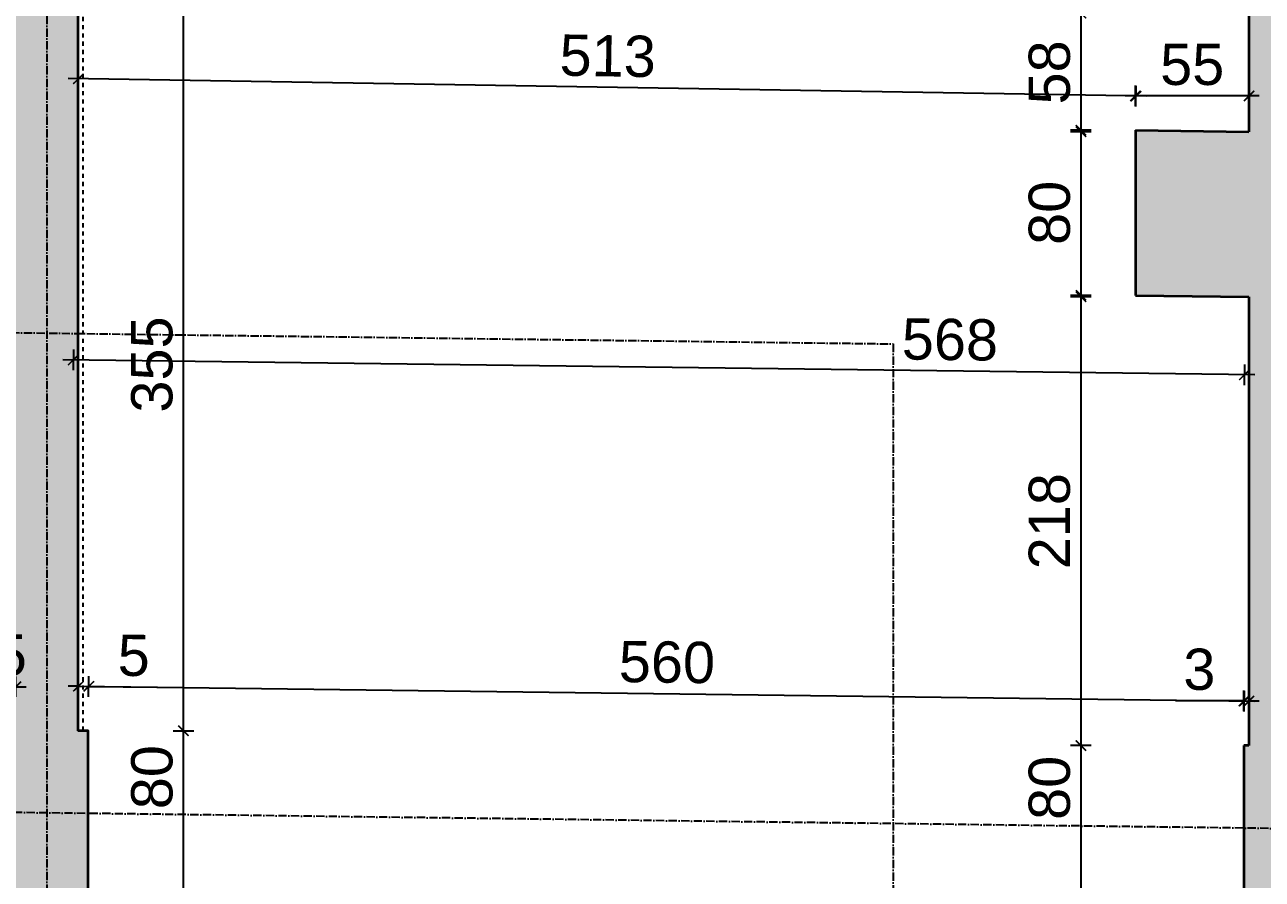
# Model space of a CAD drawing. Header units: inches. Extents: x -72385 to 39588, y -6525 to 66685.
# Drawn here: x -41736 to -41136, y 15743 to 16157 of the extents above; entities that cross this region are included whole.
import ezdxf

# ---------------------------------------------------------------- set-up
doc = ezdxf.new("R2010")
doc.units = ezdxf.units.IN
doc.header["$MEASUREMENT"] = 0
doc.linetypes.add('DashDot', pattern=[0.6, 0.4, -0.1, 0, -0.1])
doc.linetypes.add('Hidden', pattern=[0.4, 0.2, -0.2])
for name, color, linetype, lineweight in [('Линия на разрез', 252, 'DashDot', 25), ('Надписи коти вътрешни', 252, 'Continuous', 25), ('Оси', 252, 'DashDot', 25), ('Пунктир', 253, 'Hidden', 25), ('Разрезни линии', 7, 'Continuous', 35), ('Щрих стени', 254, 'Continuous', 25)]:
    doc.layers.add(name, color=color, linetype=linetype, lineweight=lineweight)
doc.styles.get("Standard").update_dxf_attribs({"font": 'arial.ttf'})
doc.dimstyles.new('Annotative', dxfattribs={"dimscale": 0, "dimtxt": 20, "dimasz": 5, "dimexe": 5, "dimexo": 5, "dimgap": 5, "dimtad": 1, "dimdec": 0, "dimzin": 0, "dimdsep": 46, "dimtxsty": 'Standard', "dimblk": 'ARCHTICK', "dimcen": 5, "dimdle": 5, "dimadec": 0, "dimazin": 0, "dimtfac": 1, "dimtdec": 0, "dimtofl": 0, "dimtmove": 0, "dimatfit": 3, "dimldrblk": 'ARCHTICK', "dimfxl": 5, "dimfxlon": 1, "dimtolj": 1, "dimtzin": 0, "dimarcsym": 1})

# ---------------------------------------------------------------- blocks, each defined once
blk = doc.blocks.new('_ArchTick')
at = {"color": 0, "linetype": 'ByBlock', "const_width": 0.15}
blk.add_lwpolyline([(-0.5, -0.5), (0.5, 0.5)], dxfattribs=at)
blk = doc.blocks.new('*D1084')
at = {"layer": 'Defpoints', "color": 0, "ltscale": 50, "transparency": 16777216}
for p in [(-41197.34, 16122.51), (-41197.34, 16105.85), (-41142.34, 16105.15)]:
    blk.add_point(p, dxfattribs=at)
at = {"layer": 'Надписи коти вътрешни', "color": 0, "lineweight": -2, "ltscale": 50, "transparency": 16777216}
for p, q in [((-41197.34, 16117.51), (-41197.34, 16127.51)), ((-41142.34, 16117.51), (-41142.34, 16127.51)), ((-41137.34, 16122.51), (-41202.34, 16122.51))]:
    blk.add_line(p, q, dxfattribs=at)
at = {"layer": 'Надписи коти вътрешни', "color": 0, "lineweight": -2, "ltscale": 50, "transparency": 16777216, "xscale": 5, "yscale": 5, "zscale": 5, "rotation": 180}
blk.add_blockref('_ArchTick', (-41197.34, 16122.51), dxfattribs=at)
at = {"layer": 'Надписи коти вътрешни', "color": 0, "lineweight": -2, "ltscale": 50, "transparency": 16777216, "xscale": 5, "yscale": 5, "zscale": 5}
blk.add_blockref('_ArchTick', (-41142.34, 16122.51), dxfattribs=at)
at = {"layer": 'Надписи коти вътрешни', "color": 0, "ltscale": 50, "transparency": 16777216, "insert": (-41169.84, 16137.68), "char_height": 20, "attachment_point": 5}
blk.add_mtext('\\A1;55', dxfattribs=at)
blk = doc.blocks.new('*D1085')
at = {"layer": 'Defpoints', "color": 0, "ltscale": 50, "transparency": 16777216}
for p in [(-41709.57, 16130.82), (-41709.84, 16114.24), (-41197.34, 16105.85)]:
    blk.add_point(p, dxfattribs=at)
at = {"layer": 'Надписи коти вътрешни', "color": 0, "lineweight": -2, "ltscale": 50, "transparency": 16777216}
for p, q in [((-41709.65, 16125.82), (-41709.48, 16135.82)), ((-41192.07, 16122.35), (-41714.57, 16130.9)), ((-41197.15, 16117.43), (-41196.98, 16127.43))]:
    blk.add_line(p, q, dxfattribs=at)
at = {"layer": 'Надписи коти вътрешни', "color": 0, "lineweight": -2, "ltscale": 50, "transparency": 16777216, "xscale": 5, "yscale": 5, "zscale": 5}
for p, rotation in [((-41709.57, 16130.82), 179.0620741530275), ((-41197.07, 16122.43), 359.0620741530275)]:
    blk.add_blockref('_ArchTick', p, dxfattribs=dict(at, rotation=rotation))
at = {"layer": 'Надписи коти вътрешни', "color": 0, "ltscale": 50, "transparency": 16777216, "insert": (-41453.07, 16141.84), "char_height": 20, "attachment_point": 5, "rotation": 359.06207}
blk.add_mtext('\\A1;513', dxfattribs=at)
blk = doc.blocks.new('*D8235')
at = {"layer": 'Defpoints', "color": 0, "ltscale": 50, "transparency": 16777216}
for p in [(-41709.84, 16169.88), (-41142.34, 16162.66), (-41712.07, 15994.54)]:
    blk.add_point(p, dxfattribs=at)
at = {"layer": 'Надписи коти вътрешни', "color": 0, "lineweight": -2, "ltscale": 50, "transparency": 16777216}
for p, q in [((-41712.01, 15999.54), (-41712.13, 15989.55)), ((-41139.57, 15987.26), (-41717.07, 15994.61)), ((-41144.51, 15992.32), (-41144.63, 15982.32))]:
    blk.add_line(p, q, dxfattribs=at)
at = {"layer": 'Надписи коти вътрешни', "color": 0, "lineweight": -2, "ltscale": 50, "transparency": 16777216, "xscale": 5, "yscale": 5, "zscale": 5}
for p, rotation in [((-41712.07, 15994.54), 179.2706286525471), ((-41144.57, 15987.32), 359.2706286525471)]:
    blk.add_blockref('_ArchTick', p, dxfattribs=dict(at, rotation=rotation))
at = {"layer": 'Надписи коти вътрешни', "color": 0, "ltscale": 50, "transparency": 16777216, "insert": (-41287.22, 16004.35), "char_height": 20, "attachment_point": 5, "rotation": 359.27063}
blk.add_mtext('\\A1;568', dxfattribs=at)
blk = doc.blocks.new('*D1086')
at = {"layer": 'Defpoints', "color": 0, "ltscale": 50, "transparency": 16777216}
for p in [(-41142.34, 16162.66), (-41223.75, 16105.15), (-41142.34, 16105.15)]:
    blk.add_point(p, dxfattribs=at)
at = {"layer": 'Надписи коти вътрешни', "color": 0, "lineweight": -2, "ltscale": 50, "transparency": 16777216}
for p, q in [((-41223.75, 16167.66), (-41223.75, 16100.15)), ((-41218.75, 16162.66), (-41228.75, 16162.66)), ((-41218.75, 16105.15), (-41228.75, 16105.15))]:
    blk.add_line(p, q, dxfattribs=at)
at = {"layer": 'Надписи коти вътрешни', "color": 0, "lineweight": -2, "ltscale": 50, "transparency": 16777216, "xscale": 5, "yscale": 5, "zscale": 5}
for p, rotation in [((-41223.75, 16162.66), 90), ((-41223.75, 16105.15), 270)]:
    blk.add_blockref('_ArchTick', p, dxfattribs=dict(at, rotation=rotation))
at = {"layer": 'Надписи коти вътрешни', "color": 0, "ltscale": 50, "transparency": 16777216, "insert": (-41238.96, 16133.91), "char_height": 20, "attachment_point": 5, "rotation": 90}
blk.add_mtext('\\A1;58', dxfattribs=at)
blk = doc.blocks.new('*D1087')
at = {"layer": 'Defpoints', "color": 0, "ltscale": 50, "transparency": 16777216}
for p in [(-41197.34, 16105.85), (-41223.75, 16025.85), (-41197.34, 16025.85)]:
    blk.add_point(p, dxfattribs=at)
at = {"layer": 'Надписи коти вътрешни', "color": 0, "lineweight": -2, "ltscale": 50, "transparency": 16777216}
for p, q in [((-41223.75, 16110.85), (-41223.75, 16020.85)), ((-41218.75, 16105.85), (-41228.75, 16105.85)), ((-41218.75, 16025.85), (-41228.75, 16025.85))]:
    blk.add_line(p, q, dxfattribs=at)
at = {"layer": 'Надписи коти вътрешни', "color": 0, "lineweight": -2, "ltscale": 50, "transparency": 16777216, "xscale": 5, "yscale": 5, "zscale": 5}
for p, rotation in [((-41223.75, 16105.85), 90), ((-41223.75, 16025.85), 270)]:
    blk.add_blockref('_ArchTick', p, dxfattribs=dict(at, rotation=rotation))
at = {"layer": 'Надписи коти вътрешни', "color": 0, "ltscale": 50, "transparency": 16777216, "insert": (-41238.96, 16065.85), "char_height": 20, "attachment_point": 5, "rotation": 90}
blk.add_mtext('\\A1;80', dxfattribs=at)
blk = doc.blocks.new('*D1088')
at = {"layer": 'Defpoints', "color": 0, "ltscale": 50, "transparency": 16777216}
for p in [(-41142.34, 16025.15), (-41223.75, 15807.63), (-41142.34, 15807.63)]:
    blk.add_point(p, dxfattribs=at)
at = {"layer": 'Надписи коти вътрешни', "color": 0, "lineweight": -2, "ltscale": 50, "transparency": 16777216}
for p, q in [((-41223.75, 16030.15), (-41223.75, 15802.63)), ((-41218.75, 16025.15), (-41228.75, 16025.15)), ((-41218.75, 15807.63), (-41228.75, 15807.63))]:
    blk.add_line(p, q, dxfattribs=at)
at = {"layer": 'Надписи коти вътрешни', "color": 0, "lineweight": -2, "ltscale": 50, "transparency": 16777216, "xscale": 5, "yscale": 5, "zscale": 5}
for p, rotation in [((-41223.75, 16025.15), 90), ((-41223.75, 15807.63), 270)]:
    blk.add_blockref('_ArchTick', p, dxfattribs=dict(at, rotation=rotation))
at = {"layer": 'Надписи коти вътрешни', "color": 0, "ltscale": 50, "transparency": 16777216, "insert": (-41238.96, 15916.39), "char_height": 20, "attachment_point": 5, "rotation": 90}
blk.add_mtext('\\A1;218', dxfattribs=at)
blk = doc.blocks.new('*D8234')
at = {"layer": 'Defpoints', "color": 0, "ltscale": 50, "transparency": 16777216}
for p in [(-41144.84, 15807.66), (-41223.75, 15727.65), (-41144.84, 15727.65)]:
    blk.add_point(p, dxfattribs=at)
at = {"layer": 'Надписи коти вътрешни', "color": 0, "lineweight": -2, "ltscale": 50, "transparency": 16777216}
for p, q in [((-41218.75, 15807.66), (-41228.75, 15807.66)), ((-41223.75, 15812.66), (-41223.75, 15722.65)), ((-41218.75, 15727.65), (-41228.75, 15727.65))]:
    blk.add_line(p, q, dxfattribs=at)
at = {"layer": 'Надписи коти вътрешни', "color": 0, "lineweight": -2, "ltscale": 50, "transparency": 16777216, "xscale": 5, "yscale": 5, "zscale": 5}
for p, rotation in [((-41223.75, 15807.66), 90), ((-41223.75, 15727.65), 270)]:
    blk.add_blockref('_ArchTick', p, dxfattribs=dict(at, rotation=rotation))
at = {"layer": 'Надписи коти вътрешни', "color": 0, "ltscale": 50, "transparency": 16777216, "insert": (-41238.96, 15787.15), "char_height": 20, "attachment_point": 5, "rotation": 90}
blk.add_mtext('\\A1;80', dxfattribs=at)
blk = doc.blocks.new('*D8233')
at = {"layer": 'Defpoints', "color": 0, "ltscale": 50, "transparency": 16777216}
for p in [(-41704.84, 15814.79), (-41658.67, 15814.79), (-41704.84, 15734.78)]:
    blk.add_point(p, dxfattribs=at)
at = {"layer": 'Надписи коти вътрешни', "color": 0, "lineweight": -2, "ltscale": 50, "transparency": 16777216}
for p, q in [((-41658.67, 15729.78), (-41658.67, 15819.79)), ((-41663.67, 15814.79), (-41653.67, 15814.79)), ((-41663.67, 15734.78), (-41653.67, 15734.78))]:
    blk.add_line(p, q, dxfattribs=at)
at = {"layer": 'Надписи коти вътрешни', "color": 0, "lineweight": -2, "ltscale": 50, "transparency": 16777216, "xscale": 5, "yscale": 5, "zscale": 5}
for p, rotation in [((-41658.67, 15814.79), 90), ((-41658.67, 15734.78), 270)]:
    blk.add_blockref('_ArchTick', p, dxfattribs=dict(at, rotation=rotation))
at = {"layer": 'Надписи коти вътрешни', "color": 0, "ltscale": 50, "transparency": 16777216, "insert": (-41673.88, 15792.33), "char_height": 20, "attachment_point": 5, "rotation": 90}
blk.add_mtext('\\A1;80', dxfattribs=at)
blk = doc.blocks.new('*D1094')
at = {"layer": 'Defpoints', "color": 0, "ltscale": 50, "transparency": 16777216}
for p in [(-41707.34, 16169.85), (-41658.67, 16169.85), (-41707.34, 15814.82)]:
    blk.add_point(p, dxfattribs=at)
at = {"layer": 'Надписи коти вътрешни', "color": 0, "lineweight": -2, "ltscale": 50, "transparency": 16777216}
for p, q in [((-41658.67, 15809.82), (-41658.67, 16174.85)), ((-41663.67, 16169.85), (-41653.67, 16169.85)), ((-41663.67, 15814.82), (-41653.67, 15814.82))]:
    blk.add_line(p, q, dxfattribs=at)
at = {"layer": 'Надписи коти вътрешни', "color": 0, "lineweight": -2, "ltscale": 50, "transparency": 16777216, "xscale": 5, "yscale": 5, "zscale": 5}
for p, rotation in [((-41658.67, 16169.85), 90), ((-41658.67, 15814.82), 270)]:
    blk.add_blockref('_ArchTick', p, dxfattribs=dict(at, rotation=rotation))
at = {"layer": 'Надписи коти вътрешни', "color": 0, "ltscale": 50, "transparency": 16777216, "insert": (-41673.89, 15992.34), "char_height": 20, "attachment_point": 5, "rotation": 90}
blk.add_mtext('\\A1;355', dxfattribs=at)
blk = doc.blocks.new('*D1587')
at = {"layer": 'Defpoints', "color": 0, "ltscale": 50, "transparency": 16777216}
for p in [(-41744.84, 15836.19), (-41744.84, 15815.3), (-41739.84, 15815.24)]:
    blk.add_point(p, dxfattribs=at)
at = {"layer": 'Надписи коти вътрешни', "color": 0, "lineweight": -2, "ltscale": 50, "transparency": 16777216}
for p, q in [((-41744.84, 15831.19), (-41744.84, 15841.19)), ((-41739.84, 15831.19), (-41739.84, 15841.19)), ((-41744.84, 15836.19), (-41749.84, 15836.19)), ((-41739.84, 15836.19), (-41734.84, 15836.19))]:
    blk.add_line(p, q, dxfattribs=at)
at = {"layer": 'Надписи коти вътрешни', "color": 0, "lineweight": -2, "ltscale": 50, "transparency": 16777216, "xscale": 5, "yscale": 5, "zscale": 5}
blk.add_blockref('_ArchTick', (-41744.84, 15836.19), dxfattribs=at)
at = {"layer": 'Надписи коти вътрешни', "color": 0, "lineweight": -2, "ltscale": 50, "transparency": 16777216, "xscale": 5, "yscale": 5, "zscale": 5, "rotation": 180}
blk.add_blockref('_ArchTick', (-41739.84, 15836.19), dxfattribs=at)
at = {"layer": 'Надписи коти вътрешни', "color": 0, "ltscale": 50, "transparency": 16777216, "insert": (-41742.34, 15851.36), "char_height": 20, "attachment_point": 5}
blk.add_mtext('\\A1;5', dxfattribs=at)
blk = doc.blocks.new('*D1588')
at = {"layer": 'Defpoints', "color": 0, "ltscale": 50, "transparency": 16777216}
for p in [(-41704.56, 15836.35), (-41709.84, 15814.85), (-41704.84, 15814.79)]:
    blk.add_point(p, dxfattribs=at)
at = {"layer": 'Надписи коти вътрешни', "color": 0, "lineweight": -2, "ltscale": 50, "transparency": 16777216}
for p, q in [((-41709.63, 15831.41), (-41709.5, 15841.41)), ((-41704.63, 15831.35), (-41704.5, 15841.35)), ((-41709.56, 15836.41), (-41714.56, 15836.47)), ((-41704.56, 15836.35), (-41671.31, 15835.92))]:
    blk.add_line(p, q, dxfattribs=at)
at = {"layer": 'Надписи коти вътрешни', "color": 0, "lineweight": -2, "ltscale": 50, "transparency": 16777216, "xscale": 5, "yscale": 5, "zscale": 5}
for p, rotation in [((-41709.56, 15836.41), 359.2706286525462), ((-41704.56, 15836.35), 179.2706286525463)]:
    blk.add_blockref('_ArchTick', p, dxfattribs=dict(at, rotation=rotation))
at = {"layer": 'Надписи коти вътрешни', "color": 0, "ltscale": 50, "transparency": 16777216, "insert": (-41682.74, 15851.24), "char_height": 20, "attachment_point": 5, "rotation": 359.27063}
blk.add_mtext('\\A1;5', dxfattribs=at)
blk = doc.blocks.new('*D1589')
at = {"layer": 'Defpoints', "color": 0, "ltscale": 50, "transparency": 16777216}
for p in [(-41144.56, 15829.22), (-41704.84, 15814.79), (-41144.84, 15807.66)]:
    blk.add_point(p, dxfattribs=at)
at = {"layer": 'Надписи коти вътрешни', "color": 0, "lineweight": -2, "ltscale": 50, "transparency": 16777216}
for p, q in [((-41704.63, 15831.35), (-41704.5, 15841.35)), ((-41709.56, 15836.41), (-41139.56, 15829.15)), ((-41144.63, 15824.22), (-41144.5, 15834.22))]:
    blk.add_line(p, q, dxfattribs=at)
at = {"layer": 'Надписи коти вътрешни', "color": 0, "lineweight": -2, "ltscale": 50, "transparency": 16777216, "xscale": 5, "yscale": 5, "zscale": 5}
for p, rotation in [((-41704.56, 15836.35), 179.2706286525471), ((-41144.56, 15829.22), 359.2706286525471)]:
    blk.add_blockref('_ArchTick', p, dxfattribs=dict(at, rotation=rotation))
at = {"layer": 'Надписи коти вътрешни', "color": 0, "ltscale": 50, "transparency": 16777216, "insert": (-41424.37, 15847.99), "char_height": 20, "attachment_point": 5, "rotation": 359.27063}
blk.add_mtext('\\A1;560', dxfattribs=at)
blk = doc.blocks.new('*D1590')
at = {"layer": 'Defpoints', "color": 0, "ltscale": 50, "transparency": 16777216}
for p in [(-41144.84, 15829.27), (-41144.84, 15807.66), (-41142.34, 15807.63)]:
    blk.add_point(p, dxfattribs=at)
at = {"layer": 'Надписи коти вътрешни', "color": 0, "lineweight": -2, "ltscale": 50, "transparency": 16777216}
for p, q in [((-41144.84, 15824.27), (-41144.84, 15834.27)), ((-41142.34, 15824.27), (-41142.34, 15834.27)), ((-41144.84, 15829.27), (-41177.93, 15829.27)), ((-41142.34, 15829.27), (-41137.34, 15829.27))]:
    blk.add_line(p, q, dxfattribs=at)
at = {"layer": 'Надписи коти вътрешни', "color": 0, "lineweight": -2, "ltscale": 50, "transparency": 16777216, "xscale": 5, "yscale": 5, "zscale": 5}
blk.add_blockref('_ArchTick', (-41144.84, 15829.27), dxfattribs=at)
at = {"layer": 'Надписи коти вътрешни', "color": 0, "lineweight": -2, "ltscale": 50, "transparency": 16777216, "xscale": 5, "yscale": 5, "zscale": 5, "rotation": 180}
blk.add_blockref('_ArchTick', (-41142.34, 15829.27), dxfattribs=at)
at = {"layer": 'Надписи коти вътрешни', "color": 0, "ltscale": 50, "transparency": 16777216, "insert": (-41166.39, 15844.49), "char_height": 20, "attachment_point": 5}
blk.add_mtext('\\A1;3', dxfattribs=at)

msp = doc.modelspace()

# ---------------------------------------------------------------- hatches: boundary and pattern name
at = {"layer": 'Щрих стени', "ltscale": 10}
h = msp.add_hatch(color=256, dxfattribs=at)
h.dxf.hatch_style = 1
h.paths.add_polyline_path([(-41112.34, 16207.28), (-41142.34, 16207.66), (-41142.34, 16192.66), (-42089.84, 16204.72), (-42089.84, 16174.72), (-41739.84, 16170.26), (-41739.84, 15815.24), (-41744.84, 15815.3), (-41744.84, 15770.3), (-41769.84, 15770.61), (-41769.84, 15735.61), (-41744.84, 15735.29), (-41739.84, 15735.23), (-41739.84, 15227.69), (-41742.34, 15227.72), (-41742.34, 15157.71), (-41707.34, 15157.27), (-41707.34, 15227.27), (-41709.84, 15227.31), (-41709.84, 15734.85), (-41704.84, 15734.78), (-41704.84, 15814.79), (-41709.84, 15814.85), (-41709.84, 16169.88), (-41142.34, 16162.66), (-41142.34, 16105.15), (-41197.34, 16105.85), (-41197.34, 16025.85), (-41142.34, 16025.15), (-41142.34, 15807.63), (-41144.84, 15807.66), (-41144.84, 15727.65), (-41142.34, 15727.62), (-41142.34, 15680.12), (-41112.34, 15679.74), (-41112.34, 15754.74), (-41087.34, 15754.42), (-41087.34, 15804.43), (-41112.34, 15804.75)])
h.paths.add_polyline_path([(-42304.84, 15822.43), (-42309.84, 15822.49), (-42309.84, 16177.52), (-42179.84, 16175.87), (-42179.84, 16205.87), (-42339.84, 16207.91), (-42339.84, 16177.9), (-43379.84, 16191.14), (-43379.84, 16161.14), (-42339.84, 16147.9), (-42339.84, 15822.87), (-42344.84, 15822.94), (-42344.84, 15742.93), (-42339.84, 15742.87), (-42339.84, 15235.33), (-42342.34, 15235.36), (-42342.34, 15165.35), (-42307.34, 15164.91), (-42307.34, 15234.91), (-42309.84, 15234.94), (-42309.84, 15742.49), (-42304.84, 15742.42)])
h.paths.add_polyline_path([(-42904.84, 15830.07), (-42944.84, 15830.58), (-42944.84, 15785.57), (-42969.84, 15785.89), (-42969.84, 15750.89), (-42944.84, 15750.57), (-42944.84, 15750.57), (-42904.84, 15750.06)], flags=17)
h.paths.add_polyline_path([(-43207.34, 15211.37), (-43242.34, 15211.81), (-43242.34, 15176.81), (-43207.34, 15176.36)], flags=17)
h.paths.add_polyline_path([(-42907.34, 15242.55), (-42942.34, 15243), (-42942.34, 15172.99), (-42907.34, 15172.55)], flags=17)
h.paths.add_polyline_path([(-42607.34, 15203.73), (-42642.34, 15204.17), (-42642.34, 15169.17), (-42607.34, 15168.73)], flags=17)
h.paths.add_polyline_path([(-42007.34, 15196.09), (-42042.34, 15196.54), (-42042.34, 15161.53), (-42007.34, 15161.09)], flags=17)
h.paths.add_polyline_path([(-41407.34, 15188.45), (-41442.34, 15188.9), (-41442.34, 15153.9), (-41407.34, 15153.45)])

# ---------------------------------------------------------------- linework, layer by layer
at = {"layer": 'Линия на разрез', "ltscale": 10}
msp.add_lwpolyline([(-52477.21, 16144.44), (-41314.83, 16002.34), (-41314.83, 15502.3), (-40082.38, 15486.61)], dxfattribs=at)
at = {"layer": 'Оси', "ltscale": 10}
msp.add_line((-41724.84, 17375.17), (-41724.84, 14774.96), dxfattribs=at)
msp.add_lwpolyline([(-39839.84, 15751.04), (-51384.84, 15898.02), (-51384.84, 16028.03), (-52699.84, 16044.77)], dxfattribs=at)
at = {"layer": 'Пунктир', "ltscale": 10}
msp.add_line((-41707.34, 15814.82), (-41707.34, 16169.85), dxfattribs=at)
at = {"layer": 'Разрезни линии', "ltscale": 50}
for p, q in [((-41709.84, 16169.88), (-41709.84, 15814.85)), ((-41142.34, 16162.66), (-41142.34, 16105.15)), ((-41197.34, 16105.85), (-41197.34, 16025.85)), ((-41197.34, 16105.85), (-41142.34, 16105.15)), ((-41197.34, 16025.85), (-41142.34, 16025.15)), ((-41142.34, 16025.15), (-41142.34, 15807.63)), ((-41142.34, 15807.63), (-41144.84, 15807.66)), ((-41144.84, 15807.66), (-41144.84, 15727.65))]:
    msp.add_line(p, q, dxfattribs=at)
msp.add_lwpolyline([(-41709.84, 15734.85), (-41704.84, 15734.78), (-41704.84, 15814.79), (-41709.84, 15814.85)], dxfattribs=at)

# ---------------------------------------------------------------- dimensions: what is measured, and where the dimension line sits
at = {"layer": 'Надписи коти вътрешни', "ltscale": 50}
for base, p1, p2, picture, middle in [((-41658.67, 16169.85), (-41707.34, 15814.82), (-41707.34, 16169.85), '*D1094', (-41673.89, 15992.34)), ((-41223.75, 16105.15), (-41142.34, 16162.66), (-41142.34, 16105.15), '*D1086', (-41238.96, 16133.91)), ((-41223.75, 16025.85), (-41197.34, 16105.85), (-41197.34, 16025.85), '*D1087', (-41238.96, 16065.85)), ((-41223.75, 15807.63), (-41142.34, 16025.15), (-41142.34, 15807.63), '*D1088', (-41238.96, 15916.39))]:
    dim = msp.add_linear_dim(base=base, p1=p1, p2=p2, angle=90, dimstyle='Annotative', override={"dimscale": 0, "dimtix": 0, "dimtofl": 0, "dimtmove": 0, "dimatfit": 3}, dxfattribs=at)
    dim.commit()
    dim.dimension.update_dxf_attribs({"geometry": picture, "text_midpoint": middle})
for base, p1, p2, angle, picture, middle, dimtype in [((-41712.07, 15994.54), (-41142.34, 16162.66), (-41709.84, 16169.88), 179.27063, '*D8235', (-41287.41, 15989.14), 129), ((-41658.67, 15814.79), (-41704.84, 15734.78), (-41704.84, 15814.79), 90, '*D8233', (-41658.67, 15792.33), 128), ((-41223.75, 15727.65), (-41144.84, 15807.66), (-41144.84, 15727.65), 90, '*D8234', (-41223.75, 15787.15), 128)]:
    dim = msp.add_linear_dim(base=base, p1=p1, p2=p2, angle=angle, dimstyle='Annotative', override={"dimscale": 0, "dimtix": 0, "dimtofl": 0, "dimtmove": 0, "dimatfit": 3}, dxfattribs=at)
    dim.commit()
    dim.dimension.update_dxf_attribs({"geometry": picture, "text_midpoint": middle, "dimtype": dimtype})
for p1, p2, distance, picture, middle in [((-41197.34, 16105.85), (-41709.84, 16114.24), -16.58, '*D1085', (-41453.07, 16141.84)), ((-41709.84, 15814.85), (-41704.84, 15814.79), 21.56, '*D1588', (-41682.74, 15851.24)), ((-41704.84, 15814.79), (-41144.84, 15807.66), 21.56, '*D1589', (-41424.37, 15847.99))]:
    dim = msp.add_aligned_dim(p1=p1, p2=p2, distance=distance, dimstyle='Annotative', override={"dimscale": 0, "dimtix": 0, "dimtofl": 0, "dimtmove": 0, "dimatfit": 3}, dxfattribs=at)
    dim.commit()
    dim.dimension.update_dxf_attribs({"geometry": picture, "text_midpoint": middle})
for base, p1, p2, picture, middle in [((-41197.34, 16122.51), (-41142.34, 16105.15), (-41197.34, 16105.85), '*D1084', (-41169.84, 16137.68)), ((-41144.83731907, 15829.27412295), (-41142.33731907, 15807.62929435), (-41144.83731907, 15807.66112089), '*D1590', (-41166.38575018, 15844.49240399))]:
    dim = msp.add_linear_dim(base=base, p1=p1, p2=p2, dimstyle='Annotative', override={"dimscale": 0, "dimtix": 0, "dimtofl": 0, "dimtmove": 0, "dimatfit": 3}, dxfattribs=at)
    dim.commit()
    dim.dimension.update_dxf_attribs({"geometry": picture, "text_midpoint": middle})
dim = msp.add_linear_dim(base=(-41744.84, 15836.19), p1=(-41739.84, 15815.24), p2=(-41744.84, 15815.3), dimstyle='Annotative', override={"dimscale": 0, "dimtix": 0, "dimtofl": 0, "dimtmove": 0, "dimatfit": 3}, dxfattribs=at)
dim.commit()
dim.dimension.update_dxf_attribs({"geometry": '*D1587', "text_midpoint": (-41742.34, 15836.19), "dimtype": 128})

doc.saveas('drawing.dxf')
